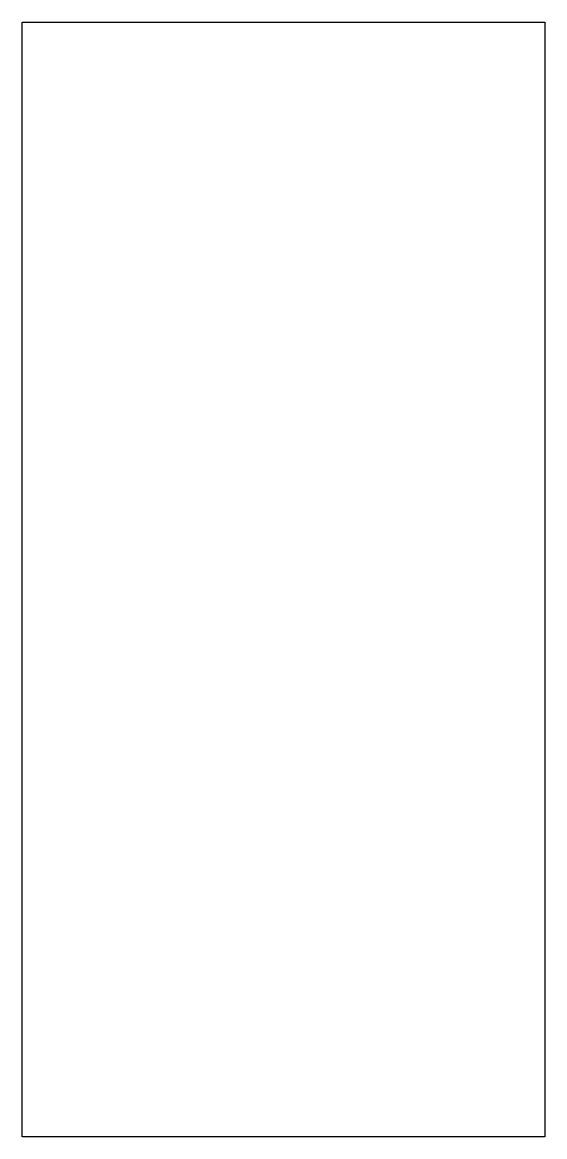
# Model space of a CAD drawing. Header units: millimetres. Extents: x -27 to 27, y -58 to 58.
import ezdxf

# ---------------------------------------------------------------- set-up
doc = ezdxf.new("R2010")
doc.units = ezdxf.units.MM
doc.layers.add('Shape2DView001', color=7, linetype='CONTINUOUS')

msp = doc.modelspace()

# ---------------------------------------------------------------- linework, layer by layer
at = {"layer": 'Shape2DView001'}
for p, q in [((-27.365, -58.365), (-27.365, 58.365)), ((-27.365, 58.365), (27.365, 58.365)), ((27.365, 58.365), (27.365, -58.365)), ((27.365, -58.365), (-27.365, -58.365))]:
    msp.add_line(p, q, dxfattribs=at)

doc.saveas('drawing.dxf')
